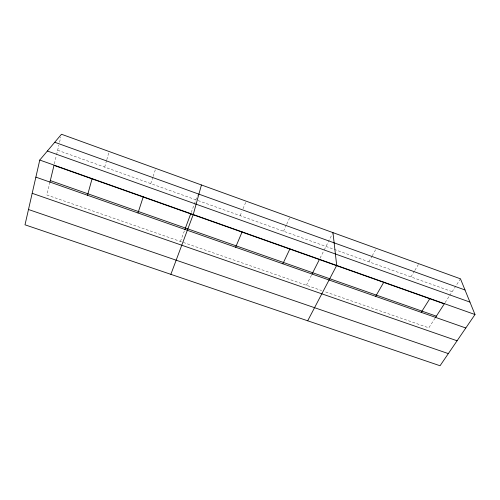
<?xml version="1.0" encoding="UTF-8"?>
<svg xmlns="http://www.w3.org/2000/svg" width="500" height="500" viewBox="0 0 500 500"><rect width="100%" height="100%" fill="white"/><g stroke="black" fill="none" stroke-linecap="round" stroke-linejoin="round"><path stroke-width="0.38" stroke-dasharray="2.5 1.88" d="M49.956 182.106L46.85 194.988L321.712 290.581M54.356 163.863L56.363 155.531M56.544 154.775L58.863 145.15M59.562 142.244L60.788 137.162M104.694 167.1L106.594 160.419M106.8 159.681L109.125 151.519M150.775 183.619L152.912 177.106M153.15 176.381L155.762 168.419M180.444 241.45L184.375 230.863M191.206 212.481L197.494 195.569M240.156 215.662L241.875 211.525M243.025 208.769L246.175 201.181M283.5 231.206L286.431 224.844M286.756 224.137L290.012 217.062M306.381 285.25L312 274.137M320.062 258.175L323.9 250.581M324.25 249.894L332.625 233.319M368.906 261.825L371.881 256.431M372.25 255.763L376.344 248.344M410.956 276.9L414.5 270.981M414.894 270.325L418.837 263.744M435.094 318.119L428.819 327.831L324.631 291.594M445.119 302.606L449.269 296.181M449.688 295.538L460.481 278.831M57.638 150.231L195.919 199.806M198.094 200.588L452.175 291.681"/><path stroke-width="0.75" d="M39.769 160.044L25 224.806L440.044 365.744L475 314.525L460.481 278.831L61.487 134.256L39.769 160.044L475 314.525M49.956 182.106L53.987 165.375L444.288 303.888L435.513 317.469M87.513 195.256L92.106 178.619M201.438 184.969L193.25 214.519L170.869 274.337M137.994 212.969L143.256 196.775M184.9 229.456L190.688 213.888M235.625 247.225L242.131 231.869M282.85 263.8L289.938 248.837M312 274.137L319.369 259.556M307.688 320.8L336.7 265.438L332.975 232.631M375.644 296.356L383.825 282.162M421.213 312.35L429.913 298.525M28.487 209.506L448.331 353.6M32.181 193.306L457.088 340.769M50.319 180.588L436.35 316.175M35.869 177.138L465.806 327.994M47.375 151.006L469.938 302.094M54.75 142.256L465.012 289.975"/></g></svg>
